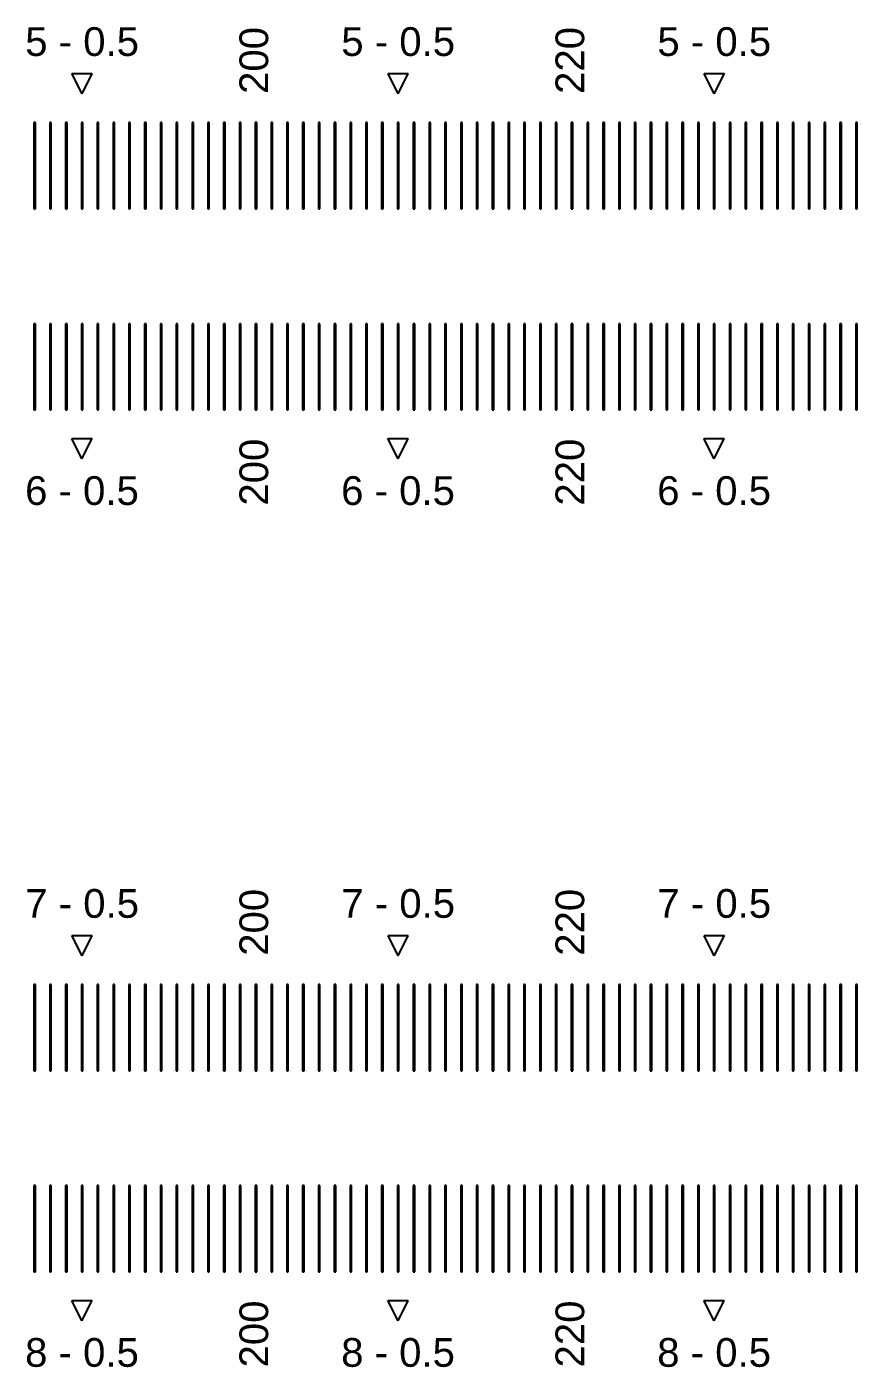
# Model space of a CAD drawing. Extents: x -24493 to 76507, y 84496 to 185496.
# Drawn here: x 25657.8 to 25946.8, y 114200.2 to 114666.7 of the extents above; entities that cross this region are included whole.
import ezdxf

# ---------------------------------------------------------------- set-up
doc = ezdxf.new("R2010")
doc.units = 13
doc.layers.add('CL - Label-1', color=120, linetype='Continuous')
doc.layers.add('CL - Label-2', color=132, linetype='Continuous')
doc.layers.add('CL - Sub-Micro', color=7, linetype='Continuous', true_color=0x47d1ff)
doc.styles.get("Standard").update_dxf_attribs({"font": 'arial.ttf'})

msp = doc.modelspace()

# ---------------------------------------------------------------- linework, layer by layer
at = {"layer": 'CL - Label-2'}
for p, q in [((25677.04, 114643.36), (25673.5, 114650.46)), ((25673.5, 114650.46), (25680.57, 114650.46)), ((25677.04, 114643.36), (25680.57, 114650.46)), ((25787.04, 114643.36), (25783.5, 114650.46)), ((25783.5, 114650.46), (25790.57, 114650.46)), ((25787.04, 114643.36), (25790.57, 114650.46)), ((25897.04, 114643.36), (25893.5, 114650.46)), ((25893.5, 114650.46), (25900.57, 114650.46)), ((25897.04, 114643.36), (25900.57, 114650.46)), ((25676.99, 114516.29), (25673.45, 114523.39)), ((25673.45, 114523.39), (25680.52, 114523.39)), ((25676.99, 114516.29), (25680.52, 114523.39)), ((25786.99, 114516.29), (25783.45, 114523.39)), ((25783.45, 114523.39), (25790.52, 114523.39)), ((25786.99, 114516.29), (25790.52, 114523.39)), ((25896.99, 114516.29), (25893.45, 114523.39)), ((25893.45, 114523.39), (25900.52, 114523.39)), ((25896.99, 114516.29), (25900.52, 114523.39)), ((25677.04, 114343.36), (25673.5, 114350.46)), ((25673.5, 114350.46), (25680.57, 114350.46)), ((25677.04, 114343.36), (25680.57, 114350.46)), ((25787.04, 114343.36), (25783.5, 114350.46)), ((25783.5, 114350.46), (25790.57, 114350.46)), ((25787.04, 114343.36), (25790.57, 114350.46)), ((25897.04, 114343.36), (25893.5, 114350.46)), ((25893.5, 114350.46), (25900.57, 114350.46)), ((25897.04, 114343.36), (25900.57, 114350.46)), ((25676.99, 114216.29), (25673.45, 114223.39)), ((25673.45, 114223.39), (25680.52, 114223.39)), ((25676.99, 114216.29), (25680.52, 114223.39)), ((25786.99, 114216.29), (25783.45, 114223.39)), ((25783.45, 114223.39), (25790.52, 114223.39)), ((25786.99, 114216.29), (25790.52, 114223.39)), ((25896.99, 114216.29), (25893.45, 114223.39)), ((25893.45, 114223.39), (25900.52, 114223.39)), ((25896.99, 114216.29), (25900.52, 114223.39))]:
    msp.add_line(p, q, dxfattribs=at)
at = {"layer": 'CL - Sub-Micro'}
for p, q in [((25660.29, 114633.36), (25660.29, 114603.36)), ((25660.79, 114633.36), (25660.29, 114633.36)), ((25660.79, 114603.36), (25660.79, 114633.36)), ((25665.79, 114633.36), (25665.79, 114603.36)), ((25666.29, 114633.36), (25665.79, 114633.36)), ((25666.29, 114603.36), (25666.29, 114633.36)), ((25671.29, 114633.36), (25671.29, 114603.36)), ((25671.79, 114633.36), (25671.29, 114633.36)), ((25671.79, 114603.36), (25671.79, 114633.36)), ((25676.79, 114633.36), (25676.79, 114603.36)), ((25677.29, 114633.36), (25676.79, 114633.36)), ((25677.29, 114603.36), (25677.29, 114633.36)), ((25682.29, 114633.36), (25682.29, 114603.36)), ((25682.79, 114633.36), (25682.29, 114633.36)), ((25682.79, 114603.36), (25682.79, 114633.36)), ((25687.79, 114633.36), (25687.79, 114603.36)), ((25688.29, 114633.36), (25687.79, 114633.36)), ((25688.29, 114603.36), (25688.29, 114633.36)), ((25693.29, 114633.36), (25693.29, 114603.36)), ((25693.79, 114633.36), (25693.29, 114633.36)), ((25693.79, 114603.36), (25693.79, 114633.36)), ((25698.79, 114633.36), (25698.79, 114603.36)), ((25699.29, 114633.36), (25698.79, 114633.36)), ((25699.29, 114603.36), (25699.29, 114633.36)), ((25704.29, 114633.36), (25704.29, 114603.36)), ((25704.79, 114633.36), (25704.29, 114633.36)), ((25704.79, 114603.36), (25704.79, 114633.36)), ((25709.79, 114633.36), (25709.79, 114603.36)), ((25710.29, 114633.36), (25709.79, 114633.36)), ((25710.29, 114603.36), (25710.29, 114633.36)), ((25715.29, 114633.36), (25715.29, 114603.36)), ((25715.79, 114633.36), (25715.29, 114633.36)), ((25715.79, 114603.36), (25715.79, 114633.36)), ((25720.79, 114633.36), (25720.79, 114603.36)), ((25721.29, 114633.36), (25720.79, 114633.36)), ((25721.29, 114603.36), (25721.29, 114633.36)), ((25726.29, 114633.36), (25726.29, 114603.36)), ((25726.79, 114633.36), (25726.29, 114633.36)), ((25726.79, 114603.36), (25726.79, 114633.36)), ((25731.79, 114633.36), (25731.79, 114603.36)), ((25732.29, 114633.36), (25731.79, 114633.36)), ((25732.29, 114603.36), (25732.29, 114633.36)), ((25737.29, 114633.36), (25737.29, 114603.36)), ((25737.79, 114633.36), (25737.29, 114633.36)), ((25737.79, 114603.36), (25737.79, 114633.36)), ((25742.79, 114633.36), (25742.79, 114603.36)), ((25743.29, 114633.36), (25742.79, 114633.36)), ((25743.29, 114603.36), (25743.29, 114633.36)), ((25748.29, 114633.36), (25748.29, 114603.36)), ((25748.79, 114633.36), (25748.29, 114633.36)), ((25748.79, 114603.36), (25748.79, 114633.36)), ((25753.79, 114633.36), (25753.79, 114603.36)), ((25754.29, 114633.36), (25753.79, 114633.36)), ((25754.29, 114603.36), (25754.29, 114633.36)), ((25759.29, 114633.36), (25759.29, 114603.36)), ((25759.79, 114633.36), (25759.29, 114633.36)), ((25759.79, 114603.36), (25759.79, 114633.36)), ((25764.79, 114633.36), (25764.79, 114603.36)), ((25765.29, 114633.36), (25764.79, 114633.36)), ((25765.29, 114603.36), (25765.29, 114633.36)), ((25770.29, 114633.36), (25770.29, 114603.36)), ((25770.79, 114633.36), (25770.29, 114633.36)), ((25770.79, 114603.36), (25770.79, 114633.36)), ((25775.79, 114633.36), (25775.79, 114603.36)), ((25776.29, 114633.36), (25775.79, 114633.36)), ((25776.29, 114603.36), (25776.29, 114633.36)), ((25781.29, 114633.36), (25781.29, 114603.36)), ((25781.79, 114633.36), (25781.29, 114633.36)), ((25781.79, 114603.36), (25781.79, 114633.36)), ((25786.79, 114633.36), (25786.79, 114603.36)), ((25787.29, 114633.36), (25786.79, 114633.36)), ((25787.29, 114603.36), (25787.29, 114633.36)), ((25792.29, 114633.36), (25792.29, 114603.36)), ((25792.79, 114633.36), (25792.29, 114633.36)), ((25792.79, 114603.36), (25792.79, 114633.36)), ((25797.79, 114633.36), (25797.79, 114603.36)), ((25798.29, 114633.36), (25797.79, 114633.36)), ((25798.29, 114603.36), (25798.29, 114633.36)), ((25803.29, 114633.36), (25803.29, 114603.36)), ((25803.79, 114633.36), (25803.29, 114633.36)), ((25803.79, 114603.36), (25803.79, 114633.36)), ((25808.79, 114633.36), (25808.79, 114603.36)), ((25809.29, 114633.36), (25808.79, 114633.36)), ((25809.29, 114603.36), (25809.29, 114633.36)), ((25814.29, 114633.36), (25814.29, 114603.36)), ((25814.79, 114633.36), (25814.29, 114633.36)), ((25814.79, 114603.36), (25814.79, 114633.36)), ((25819.79, 114633.36), (25819.79, 114603.36)), ((25820.29, 114633.36), (25819.79, 114633.36)), ((25820.29, 114603.36), (25820.29, 114633.36)), ((25825.29, 114633.36), (25825.29, 114603.36)), ((25825.79, 114633.36), (25825.29, 114633.36)), ((25825.79, 114603.36), (25825.79, 114633.36)), ((25830.79, 114633.36), (25830.79, 114603.36)), ((25831.29, 114633.36), (25830.79, 114633.36)), ((25831.29, 114603.36), (25831.29, 114633.36)), ((25836.29, 114633.36), (25836.29, 114603.36)), ((25836.79, 114633.36), (25836.29, 114633.36)), ((25836.79, 114603.36), (25836.79, 114633.36)), ((25841.79, 114633.36), (25841.79, 114603.36)), ((25842.29, 114633.36), (25841.79, 114633.36)), ((25842.29, 114603.36), (25842.29, 114633.36)), ((25847.29, 114633.36), (25847.29, 114603.36)), ((25847.79, 114633.36), (25847.29, 114633.36)), ((25847.79, 114603.36), (25847.79, 114633.36)), ((25852.79, 114633.36), (25852.79, 114603.36)), ((25853.29, 114633.36), (25852.79, 114633.36)), ((25853.29, 114603.36), (25853.29, 114633.36)), ((25858.29, 114633.36), (25858.29, 114603.36)), ((25858.79, 114633.36), (25858.29, 114633.36)), ((25858.79, 114603.36), (25858.79, 114633.36)), ((25863.79, 114633.36), (25863.79, 114603.36)), ((25864.29, 114633.36), (25863.79, 114633.36)), ((25864.29, 114603.36), (25864.29, 114633.36)), ((25869.29, 114633.36), (25869.29, 114603.36)), ((25869.79, 114633.36), (25869.29, 114633.36)), ((25869.79, 114603.36), (25869.79, 114633.36)), ((25874.79, 114633.36), (25874.79, 114603.36)), ((25875.29, 114633.36), (25874.79, 114633.36)), ((25875.29, 114603.36), (25875.29, 114633.36)), ((25880.29, 114633.36), (25880.29, 114603.36)), ((25880.79, 114633.36), (25880.29, 114633.36)), ((25880.79, 114603.36), (25880.79, 114633.36)), ((25885.79, 114633.36), (25885.79, 114603.36)), ((25886.29, 114633.36), (25885.79, 114633.36)), ((25886.29, 114603.36), (25886.29, 114633.36)), ((25891.29, 114633.36), (25891.29, 114603.36)), ((25891.79, 114633.36), (25891.29, 114633.36)), ((25891.79, 114603.36), (25891.79, 114633.36)), ((25896.79, 114633.36), (25896.79, 114603.36)), ((25897.29, 114633.36), (25896.79, 114633.36)), ((25897.29, 114603.36), (25897.29, 114633.36)), ((25902.29, 114633.36), (25902.29, 114603.36)), ((25902.79, 114633.36), (25902.29, 114633.36)), ((25902.79, 114603.36), (25902.79, 114633.36)), ((25907.79, 114633.36), (25907.79, 114603.36)), ((25908.29, 114633.36), (25907.79, 114633.36)), ((25908.29, 114603.36), (25908.29, 114633.36)), ((25913.29, 114633.36), (25913.29, 114603.36)), ((25913.79, 114633.36), (25913.29, 114633.36)), ((25913.79, 114603.36), (25913.79, 114633.36)), ((25918.79, 114633.36), (25918.79, 114603.36)), ((25919.29, 114633.36), (25918.79, 114633.36)), ((25919.29, 114603.36), (25919.29, 114633.36)), ((25924.29, 114633.36), (25924.29, 114603.36)), ((25924.79, 114633.36), (25924.29, 114633.36)), ((25924.79, 114603.36), (25924.79, 114633.36)), ((25929.79, 114633.36), (25929.79, 114603.36)), ((25930.29, 114633.36), (25929.79, 114633.36)), ((25930.29, 114603.36), (25930.29, 114633.36)), ((25935.29, 114633.36), (25935.29, 114603.36)), ((25935.79, 114633.36), (25935.29, 114633.36)), ((25935.79, 114603.36), (25935.79, 114633.36)), ((25940.79, 114633.36), (25940.79, 114603.36)), ((25941.29, 114633.36), (25940.79, 114633.36)), ((25941.29, 114603.36), (25941.29, 114633.36)), ((25946.29, 114633.36), (25946.29, 114603.36)), ((25946.79, 114633.36), (25946.29, 114633.36)), ((25946.79, 114603.36), (25946.79, 114633.36)), ((25660.29, 114603.36), (25660.79, 114603.36)), ((25665.79, 114603.36), (25666.29, 114603.36)), ((25671.29, 114603.36), (25671.79, 114603.36)), ((25676.79, 114603.36), (25677.29, 114603.36)), ((25682.29, 114603.36), (25682.79, 114603.36)), ((25687.79, 114603.36), (25688.29, 114603.36)), ((25693.29, 114603.36), (25693.79, 114603.36)), ((25698.79, 114603.36), (25699.29, 114603.36)), ((25704.29, 114603.36), (25704.79, 114603.36)), ((25709.79, 114603.36), (25710.29, 114603.36)), ((25715.29, 114603.36), (25715.79, 114603.36)), ((25720.79, 114603.36), (25721.29, 114603.36)), ((25726.29, 114603.36), (25726.79, 114603.36)), ((25731.79, 114603.36), (25732.29, 114603.36)), ((25737.29, 114603.36), (25737.79, 114603.36)), ((25742.79, 114603.36), (25743.29, 114603.36)), ((25748.29, 114603.36), (25748.79, 114603.36)), ((25753.79, 114603.36), (25754.29, 114603.36)), ((25759.29, 114603.36), (25759.79, 114603.36)), ((25764.79, 114603.36), (25765.29, 114603.36)), ((25770.29, 114603.36), (25770.79, 114603.36)), ((25775.79, 114603.36), (25776.29, 114603.36)), ((25781.29, 114603.36), (25781.79, 114603.36)), ((25786.79, 114603.36), (25787.29, 114603.36)), ((25792.29, 114603.36), (25792.79, 114603.36)), ((25797.79, 114603.36), (25798.29, 114603.36)), ((25803.29, 114603.36), (25803.79, 114603.36)), ((25808.79, 114603.36), (25809.29, 114603.36)), ((25814.29, 114603.36), (25814.79, 114603.36)), ((25819.79, 114603.36), (25820.29, 114603.36)), ((25825.29, 114603.36), (25825.79, 114603.36)), ((25830.79, 114603.36), (25831.29, 114603.36)), ((25836.29, 114603.36), (25836.79, 114603.36)), ((25841.79, 114603.36), (25842.29, 114603.36)), ((25847.29, 114603.36), (25847.79, 114603.36)), ((25852.79, 114603.36), (25853.29, 114603.36)), ((25858.29, 114603.36), (25858.79, 114603.36)), ((25863.79, 114603.36), (25864.29, 114603.36)), ((25869.29, 114603.36), (25869.79, 114603.36)), ((25874.79, 114603.36), (25875.29, 114603.36)), ((25880.29, 114603.36), (25880.79, 114603.36)), ((25885.79, 114603.36), (25886.29, 114603.36)), ((25891.29, 114603.36), (25891.79, 114603.36)), ((25896.79, 114603.36), (25897.29, 114603.36)), ((25902.29, 114603.36), (25902.79, 114603.36)), ((25907.79, 114603.36), (25908.29, 114603.36)), ((25913.29, 114603.36), (25913.79, 114603.36)), ((25918.79, 114603.36), (25919.29, 114603.36)), ((25924.29, 114603.36), (25924.79, 114603.36)), ((25929.79, 114603.36), (25930.29, 114603.36)), ((25935.29, 114603.36), (25935.79, 114603.36)), ((25940.79, 114603.36), (25941.29, 114603.36)), ((25946.29, 114603.36), (25946.79, 114603.36)), ((25660.29, 114563.36), (25660.29, 114533.36)), ((25660.79, 114563.36), (25660.29, 114563.36)), ((25660.79, 114533.36), (25660.79, 114563.36)), ((25665.79, 114563.36), (25665.79, 114533.36)), ((25666.29, 114563.36), (25665.79, 114563.36)), ((25666.29, 114533.36), (25666.29, 114563.36)), ((25671.29, 114563.36), (25671.29, 114533.36)), ((25671.79, 114563.36), (25671.29, 114563.36)), ((25671.79, 114533.36), (25671.79, 114563.36)), ((25676.79, 114563.36), (25676.79, 114533.36)), ((25677.29, 114563.36), (25676.79, 114563.36)), ((25677.29, 114533.36), (25677.29, 114563.36)), ((25682.29, 114563.36), (25682.29, 114533.36)), ((25682.79, 114563.36), (25682.29, 114563.36)), ((25682.79, 114533.36), (25682.79, 114563.36)), ((25687.79, 114563.36), (25687.79, 114533.36)), ((25688.29, 114563.36), (25687.79, 114563.36)), ((25688.29, 114533.36), (25688.29, 114563.36)), ((25693.29, 114563.36), (25693.29, 114533.36)), ((25693.79, 114563.36), (25693.29, 114563.36)), ((25693.79, 114533.36), (25693.79, 114563.36)), ((25698.79, 114563.36), (25698.79, 114533.36)), ((25699.29, 114563.36), (25698.79, 114563.36)), ((25699.29, 114533.36), (25699.29, 114563.36)), ((25704.29, 114563.36), (25704.29, 114533.36)), ((25704.79, 114563.36), (25704.29, 114563.36)), ((25704.79, 114533.36), (25704.79, 114563.36)), ((25709.79, 114563.36), (25709.79, 114533.36)), ((25710.29, 114563.36), (25709.79, 114563.36)), ((25710.29, 114533.36), (25710.29, 114563.36)), ((25715.29, 114563.36), (25715.29, 114533.36)), ((25715.79, 114563.36), (25715.29, 114563.36)), ((25715.79, 114533.36), (25715.79, 114563.36)), ((25720.79, 114563.36), (25720.79, 114533.36)), ((25721.29, 114563.36), (25720.79, 114563.36)), ((25721.29, 114533.36), (25721.29, 114563.36)), ((25726.29, 114563.36), (25726.29, 114533.36)), ((25726.79, 114563.36), (25726.29, 114563.36)), ((25726.79, 114533.36), (25726.79, 114563.36)), ((25731.79, 114563.36), (25731.79, 114533.36)), ((25732.29, 114563.36), (25731.79, 114563.36)), ((25732.29, 114533.36), (25732.29, 114563.36)), ((25737.29, 114563.36), (25737.29, 114533.36)), ((25737.79, 114563.36), (25737.29, 114563.36)), ((25737.79, 114533.36), (25737.79, 114563.36)), ((25742.79, 114563.36), (25742.79, 114533.36)), ((25743.29, 114563.36), (25742.79, 114563.36)), ((25743.29, 114533.36), (25743.29, 114563.36)), ((25748.29, 114563.36), (25748.29, 114533.36)), ((25748.79, 114563.36), (25748.29, 114563.36)), ((25748.79, 114533.36), (25748.79, 114563.36)), ((25753.79, 114563.36), (25753.79, 114533.36)), ((25754.29, 114563.36), (25753.79, 114563.36)), ((25754.29, 114533.36), (25754.29, 114563.36)), ((25759.29, 114563.36), (25759.29, 114533.36)), ((25759.79, 114563.36), (25759.29, 114563.36)), ((25759.79, 114533.36), (25759.79, 114563.36)), ((25764.79, 114563.36), (25764.79, 114533.36)), ((25765.29, 114563.36), (25764.79, 114563.36)), ((25765.29, 114533.36), (25765.29, 114563.36)), ((25770.29, 114563.36), (25770.29, 114533.36)), ((25770.79, 114563.36), (25770.29, 114563.36)), ((25770.79, 114533.36), (25770.79, 114563.36)), ((25775.79, 114563.36), (25775.79, 114533.36)), ((25776.29, 114563.36), (25775.79, 114563.36)), ((25776.29, 114533.36), (25776.29, 114563.36)), ((25781.29, 114563.36), (25781.29, 114533.36)), ((25781.79, 114563.36), (25781.29, 114563.36)), ((25781.79, 114533.36), (25781.79, 114563.36)), ((25786.79, 114563.36), (25786.79, 114533.36)), ((25787.29, 114563.36), (25786.79, 114563.36)), ((25787.29, 114533.36), (25787.29, 114563.36)), ((25792.29, 114563.36), (25792.29, 114533.36)), ((25792.79, 114563.36), (25792.29, 114563.36)), ((25792.79, 114533.36), (25792.79, 114563.36)), ((25797.79, 114563.36), (25797.79, 114533.36)), ((25798.29, 114563.36), (25797.79, 114563.36)), ((25798.29, 114533.36), (25798.29, 114563.36)), ((25803.29, 114563.36), (25803.29, 114533.36)), ((25803.79, 114563.36), (25803.29, 114563.36)), ((25803.79, 114533.36), (25803.79, 114563.36)), ((25808.79, 114563.36), (25808.79, 114533.36)), ((25809.29, 114563.36), (25808.79, 114563.36)), ((25809.29, 114533.36), (25809.29, 114563.36)), ((25814.29, 114563.36), (25814.29, 114533.36)), ((25814.79, 114563.36), (25814.29, 114563.36)), ((25814.79, 114533.36), (25814.79, 114563.36)), ((25819.79, 114563.36), (25819.79, 114533.36)), ((25820.29, 114563.36), (25819.79, 114563.36)), ((25820.29, 114533.36), (25820.29, 114563.36)), ((25825.29, 114563.36), (25825.29, 114533.36)), ((25825.79, 114563.36), (25825.29, 114563.36)), ((25825.79, 114533.36), (25825.79, 114563.36)), ((25830.79, 114563.36), (25830.79, 114533.36)), ((25831.29, 114563.36), (25830.79, 114563.36)), ((25831.29, 114533.36), (25831.29, 114563.36)), ((25836.29, 114563.36), (25836.29, 114533.36)), ((25836.79, 114563.36), (25836.29, 114563.36)), ((25836.79, 114533.36), (25836.79, 114563.36)), ((25841.79, 114563.36), (25841.79, 114533.36)), ((25842.29, 114563.36), (25841.79, 114563.36)), ((25842.29, 114533.36), (25842.29, 114563.36)), ((25847.29, 114563.36), (25847.29, 114533.36)), ((25847.79, 114563.36), (25847.29, 114563.36)), ((25847.79, 114533.36), (25847.79, 114563.36)), ((25852.79, 114563.36), (25852.79, 114533.36)), ((25853.29, 114563.36), (25852.79, 114563.36)), ((25853.29, 114533.36), (25853.29, 114563.36)), ((25858.29, 114563.36), (25858.29, 114533.36)), ((25858.79, 114563.36), (25858.29, 114563.36)), ((25858.79, 114533.36), (25858.79, 114563.36)), ((25863.79, 114563.36), (25863.79, 114533.36)), ((25864.29, 114563.36), (25863.79, 114563.36)), ((25864.29, 114533.36), (25864.29, 114563.36)), ((25869.29, 114563.36), (25869.29, 114533.36)), ((25869.79, 114563.36), (25869.29, 114563.36)), ((25869.79, 114533.36), (25869.79, 114563.36)), ((25874.79, 114563.36), (25874.79, 114533.36)), ((25875.29, 114563.36), (25874.79, 114563.36)), ((25875.29, 114533.36), (25875.29, 114563.36)), ((25880.29, 114563.36), (25880.29, 114533.36)), ((25880.79, 114563.36), (25880.29, 114563.36)), ((25880.79, 114533.36), (25880.79, 114563.36)), ((25885.79, 114563.36), (25885.79, 114533.36)), ((25886.29, 114563.36), (25885.79, 114563.36)), ((25886.29, 114533.36), (25886.29, 114563.36)), ((25891.29, 114563.36), (25891.29, 114533.36)), ((25891.79, 114563.36), (25891.29, 114563.36)), ((25891.79, 114533.36), (25891.79, 114563.36)), ((25896.79, 114563.36), (25896.79, 114533.36)), ((25897.29, 114563.36), (25896.79, 114563.36)), ((25897.29, 114533.36), (25897.29, 114563.36)), ((25902.29, 114563.36), (25902.29, 114533.36)), ((25902.79, 114563.36), (25902.29, 114563.36)), ((25902.79, 114533.36), (25902.79, 114563.36)), ((25907.79, 114563.36), (25907.79, 114533.36)), ((25908.29, 114563.36), (25907.79, 114563.36)), ((25908.29, 114533.36), (25908.29, 114563.36)), ((25913.29, 114563.36), (25913.29, 114533.36)), ((25913.79, 114563.36), (25913.29, 114563.36)), ((25913.79, 114533.36), (25913.79, 114563.36)), ((25918.79, 114563.36), (25918.79, 114533.36)), ((25919.29, 114563.36), (25918.79, 114563.36)), ((25919.29, 114533.36), (25919.29, 114563.36)), ((25924.29, 114563.36), (25924.29, 114533.36)), ((25924.79, 114563.36), (25924.29, 114563.36)), ((25924.79, 114533.36), (25924.79, 114563.36)), ((25929.79, 114563.36), (25929.79, 114533.36)), ((25930.29, 114563.36), (25929.79, 114563.36)), ((25930.29, 114533.36), (25930.29, 114563.36)), ((25935.29, 114563.36), (25935.29, 114533.36)), ((25935.79, 114563.36), (25935.29, 114563.36)), ((25935.79, 114533.36), (25935.79, 114563.36)), ((25940.79, 114563.36), (25940.79, 114533.36)), ((25941.29, 114563.36), (25940.79, 114563.36)), ((25941.29, 114533.36), (25941.29, 114563.36)), ((25946.29, 114563.36), (25946.29, 114533.36)), ((25946.79, 114563.36), (25946.29, 114563.36)), ((25946.79, 114533.36), (25946.79, 114563.36)), ((25660.29, 114533.36), (25660.79, 114533.36)), ((25665.79, 114533.36), (25666.29, 114533.36)), ((25671.29, 114533.36), (25671.79, 114533.36)), ((25676.79, 114533.36), (25677.29, 114533.36)), ((25682.29, 114533.36), (25682.79, 114533.36)), ((25687.79, 114533.36), (25688.29, 114533.36)), ((25693.29, 114533.36), (25693.79, 114533.36)), ((25698.79, 114533.36), (25699.29, 114533.36)), ((25704.29, 114533.36), (25704.79, 114533.36)), ((25709.79, 114533.36), (25710.29, 114533.36)), ((25715.29, 114533.36), (25715.79, 114533.36)), ((25720.79, 114533.36), (25721.29, 114533.36)), ((25726.29, 114533.36), (25726.79, 114533.36)), ((25731.79, 114533.36), (25732.29, 114533.36)), ((25737.29, 114533.36), (25737.79, 114533.36)), ((25742.79, 114533.36), (25743.29, 114533.36)), ((25748.29, 114533.36), (25748.79, 114533.36)), ((25753.79, 114533.36), (25754.29, 114533.36)), ((25759.29, 114533.36), (25759.79, 114533.36)), ((25764.79, 114533.36), (25765.29, 114533.36)), ((25770.29, 114533.36), (25770.79, 114533.36)), ((25775.79, 114533.36), (25776.29, 114533.36)), ((25781.29, 114533.36), (25781.79, 114533.36)), ((25786.79, 114533.36), (25787.29, 114533.36)), ((25792.29, 114533.36), (25792.79, 114533.36)), ((25797.79, 114533.36), (25798.29, 114533.36)), ((25803.29, 114533.36), (25803.79, 114533.36)), ((25808.79, 114533.36), (25809.29, 114533.36)), ((25814.29, 114533.36), (25814.79, 114533.36)), ((25819.79, 114533.36), (25820.29, 114533.36)), ((25825.29, 114533.36), (25825.79, 114533.36)), ((25830.79, 114533.36), (25831.29, 114533.36)), ((25836.29, 114533.36), (25836.79, 114533.36)), ((25841.79, 114533.36), (25842.29, 114533.36)), ((25847.29, 114533.36), (25847.79, 114533.36)), ((25852.79, 114533.36), (25853.29, 114533.36)), ((25858.29, 114533.36), (25858.79, 114533.36)), ((25863.79, 114533.36), (25864.29, 114533.36)), ((25869.29, 114533.36), (25869.79, 114533.36)), ((25874.79, 114533.36), (25875.29, 114533.36)), ((25880.29, 114533.36), (25880.79, 114533.36)), ((25885.79, 114533.36), (25886.29, 114533.36)), ((25891.29, 114533.36), (25891.79, 114533.36)), ((25896.79, 114533.36), (25897.29, 114533.36)), ((25902.29, 114533.36), (25902.79, 114533.36)), ((25907.79, 114533.36), (25908.29, 114533.36)), ((25913.29, 114533.36), (25913.79, 114533.36)), ((25918.79, 114533.36), (25919.29, 114533.36)), ((25924.29, 114533.36), (25924.79, 114533.36)), ((25929.79, 114533.36), (25930.29, 114533.36)), ((25935.29, 114533.36), (25935.79, 114533.36)), ((25940.79, 114533.36), (25941.29, 114533.36)), ((25946.29, 114533.36), (25946.79, 114533.36)), ((25660.29, 114333.36), (25660.29, 114303.36)), ((25660.79, 114333.36), (25660.29, 114333.36)), ((25660.79, 114303.36), (25660.79, 114333.36)), ((25665.79, 114333.36), (25665.79, 114303.36)), ((25666.29, 114333.36), (25665.79, 114333.36)), ((25666.29, 114303.36), (25666.29, 114333.36)), ((25671.29, 114333.36), (25671.29, 114303.36)), ((25671.79, 114333.36), (25671.29, 114333.36)), ((25671.79, 114303.36), (25671.79, 114333.36)), ((25676.79, 114333.36), (25676.79, 114303.36)), ((25677.29, 114333.36), (25676.79, 114333.36)), ((25677.29, 114303.36), (25677.29, 114333.36)), ((25682.29, 114333.36), (25682.29, 114303.36)), ((25682.79, 114333.36), (25682.29, 114333.36)), ((25682.79, 114303.36), (25682.79, 114333.36)), ((25687.79, 114333.36), (25687.79, 114303.36)), ((25688.29, 114333.36), (25687.79, 114333.36)), ((25688.29, 114303.36), (25688.29, 114333.36)), ((25693.29, 114333.36), (25693.29, 114303.36)), ((25693.79, 114333.36), (25693.29, 114333.36)), ((25693.79, 114303.36), (25693.79, 114333.36)), ((25698.79, 114333.36), (25698.79, 114303.36)), ((25699.29, 114333.36), (25698.79, 114333.36)), ((25699.29, 114303.36), (25699.29, 114333.36)), ((25704.29, 114333.36), (25704.29, 114303.36)), ((25704.79, 114333.36), (25704.29, 114333.36)), ((25704.79, 114303.36), (25704.79, 114333.36)), ((25709.79, 114333.36), (25709.79, 114303.36)), ((25710.29, 114333.36), (25709.79, 114333.36)), ((25710.29, 114303.36), (25710.29, 114333.36)), ((25715.29, 114333.36), (25715.29, 114303.36)), ((25715.79, 114333.36), (25715.29, 114333.36)), ((25715.79, 114303.36), (25715.79, 114333.36)), ((25720.79, 114333.36), (25720.79, 114303.36)), ((25721.29, 114333.36), (25720.79, 114333.36)), ((25721.29, 114303.36), (25721.29, 114333.36)), ((25726.29, 114333.36), (25726.29, 114303.36)), ((25726.79, 114333.36), (25726.29, 114333.36)), ((25726.79, 114303.36), (25726.79, 114333.36)), ((25731.79, 114333.36), (25731.79, 114303.36)), ((25732.29, 114333.36), (25731.79, 114333.36)), ((25732.29, 114303.36), (25732.29, 114333.36)), ((25737.29, 114333.36), (25737.29, 114303.36)), ((25737.79, 114333.36), (25737.29, 114333.36)), ((25737.79, 114303.36), (25737.79, 114333.36)), ((25742.79, 114333.36), (25742.79, 114303.36)), ((25743.29, 114333.36), (25742.79, 114333.36)), ((25743.29, 114303.36), (25743.29, 114333.36)), ((25748.29, 114333.36), (25748.29, 114303.36)), ((25748.79, 114333.36), (25748.29, 114333.36)), ((25748.79, 114303.36), (25748.79, 114333.36)), ((25753.79, 114333.36), (25753.79, 114303.36)), ((25754.29, 114333.36), (25753.79, 114333.36)), ((25754.29, 114303.36), (25754.29, 114333.36)), ((25759.29, 114333.36), (25759.29, 114303.36)), ((25759.79, 114333.36), (25759.29, 114333.36)), ((25759.79, 114303.36), (25759.79, 114333.36)), ((25764.79, 114333.36), (25764.79, 114303.36)), ((25765.29, 114333.36), (25764.79, 114333.36)), ((25765.29, 114303.36), (25765.29, 114333.36)), ((25770.29, 114333.36), (25770.29, 114303.36)), ((25770.79, 114333.36), (25770.29, 114333.36)), ((25770.79, 114303.36), (25770.79, 114333.36)), ((25775.79, 114333.36), (25775.79, 114303.36)), ((25776.29, 114333.36), (25775.79, 114333.36)), ((25776.29, 114303.36), (25776.29, 114333.36)), ((25781.29, 114333.36), (25781.29, 114303.36)), ((25781.79, 114333.36), (25781.29, 114333.36)), ((25781.79, 114303.36), (25781.79, 114333.36)), ((25786.79, 114333.36), (25786.79, 114303.36)), ((25787.29, 114333.36), (25786.79, 114333.36)), ((25787.29, 114303.36), (25787.29, 114333.36)), ((25792.29, 114333.36), (25792.29, 114303.36)), ((25792.79, 114333.36), (25792.29, 114333.36)), ((25792.79, 114303.36), (25792.79, 114333.36)), ((25797.79, 114333.36), (25797.79, 114303.36)), ((25798.29, 114333.36), (25797.79, 114333.36)), ((25798.29, 114303.36), (25798.29, 114333.36)), ((25803.29, 114333.36), (25803.29, 114303.36)), ((25803.79, 114333.36), (25803.29, 114333.36)), ((25803.79, 114303.36), (25803.79, 114333.36)), ((25808.79, 114333.36), (25808.79, 114303.36)), ((25809.29, 114333.36), (25808.79, 114333.36)), ((25809.29, 114303.36), (25809.29, 114333.36)), ((25814.29, 114333.36), (25814.29, 114303.36)), ((25814.79, 114333.36), (25814.29, 114333.36)), ((25814.79, 114303.36), (25814.79, 114333.36)), ((25819.79, 114333.36), (25819.79, 114303.36)), ((25820.29, 114333.36), (25819.79, 114333.36)), ((25820.29, 114303.36), (25820.29, 114333.36)), ((25825.29, 114333.36), (25825.29, 114303.36)), ((25825.79, 114333.36), (25825.29, 114333.36)), ((25825.79, 114303.36), (25825.79, 114333.36)), ((25830.79, 114333.36), (25830.79, 114303.36)), ((25831.29, 114333.36), (25830.79, 114333.36)), ((25831.29, 114303.36), (25831.29, 114333.36)), ((25836.29, 114333.36), (25836.29, 114303.36)), ((25836.79, 114333.36), (25836.29, 114333.36)), ((25836.79, 114303.36), (25836.79, 114333.36)), ((25841.79, 114333.36), (25841.79, 114303.36)), ((25842.29, 114333.36), (25841.79, 114333.36)), ((25842.29, 114303.36), (25842.29, 114333.36)), ((25847.29, 114333.36), (25847.29, 114303.36)), ((25847.79, 114333.36), (25847.29, 114333.36)), ((25847.79, 114303.36), (25847.79, 114333.36)), ((25852.79, 114333.36), (25852.79, 114303.36)), ((25853.29, 114333.36), (25852.79, 114333.36)), ((25853.29, 114303.36), (25853.29, 114333.36)), ((25858.29, 114333.36), (25858.29, 114303.36)), ((25858.79, 114333.36), (25858.29, 114333.36)), ((25858.79, 114303.36), (25858.79, 114333.36)), ((25863.79, 114333.36), (25863.79, 114303.36)), ((25864.29, 114333.36), (25863.79, 114333.36)), ((25864.29, 114303.36), (25864.29, 114333.36)), ((25869.29, 114333.36), (25869.29, 114303.36)), ((25869.79, 114333.36), (25869.29, 114333.36)), ((25869.79, 114303.36), (25869.79, 114333.36)), ((25874.79, 114333.36), (25874.79, 114303.36)), ((25875.29, 114333.36), (25874.79, 114333.36)), ((25875.29, 114303.36), (25875.29, 114333.36)), ((25880.29, 114333.36), (25880.29, 114303.36)), ((25880.79, 114333.36), (25880.29, 114333.36)), ((25880.79, 114303.36), (25880.79, 114333.36)), ((25885.79, 114333.36), (25885.79, 114303.36)), ((25886.29, 114333.36), (25885.79, 114333.36)), ((25886.29, 114303.36), (25886.29, 114333.36)), ((25891.29, 114333.36), (25891.29, 114303.36)), ((25891.79, 114333.36), (25891.29, 114333.36)), ((25891.79, 114303.36), (25891.79, 114333.36)), ((25896.79, 114333.36), (25896.79, 114303.36)), ((25897.29, 114333.36), (25896.79, 114333.36)), ((25897.29, 114303.36), (25897.29, 114333.36)), ((25902.29, 114333.36), (25902.29, 114303.36)), ((25902.79, 114333.36), (25902.29, 114333.36)), ((25902.79, 114303.36), (25902.79, 114333.36)), ((25907.79, 114333.36), (25907.79, 114303.36)), ((25908.29, 114333.36), (25907.79, 114333.36)), ((25908.29, 114303.36), (25908.29, 114333.36)), ((25913.29, 114333.36), (25913.29, 114303.36)), ((25913.79, 114333.36), (25913.29, 114333.36)), ((25913.79, 114303.36), (25913.79, 114333.36)), ((25918.79, 114333.36), (25918.79, 114303.36)), ((25919.29, 114333.36), (25918.79, 114333.36)), ((25919.29, 114303.36), (25919.29, 114333.36)), ((25924.29, 114333.36), (25924.29, 114303.36)), ((25924.79, 114333.36), (25924.29, 114333.36)), ((25924.79, 114303.36), (25924.79, 114333.36)), ((25929.79, 114333.36), (25929.79, 114303.36)), ((25930.29, 114333.36), (25929.79, 114333.36)), ((25930.29, 114303.36), (25930.29, 114333.36)), ((25935.29, 114333.36), (25935.29, 114303.36)), ((25935.79, 114333.36), (25935.29, 114333.36)), ((25935.79, 114303.36), (25935.79, 114333.36)), ((25940.79, 114333.36), (25940.79, 114303.36)), ((25941.29, 114333.36), (25940.79, 114333.36)), ((25941.29, 114303.36), (25941.29, 114333.36)), ((25946.29, 114333.36), (25946.29, 114303.36)), ((25946.79, 114333.36), (25946.29, 114333.36)), ((25946.79, 114303.36), (25946.79, 114333.36)), ((25660.29, 114303.36), (25660.79, 114303.36)), ((25665.79, 114303.36), (25666.29, 114303.36)), ((25671.29, 114303.36), (25671.79, 114303.36)), ((25676.79, 114303.36), (25677.29, 114303.36)), ((25682.29, 114303.36), (25682.79, 114303.36)), ((25687.79, 114303.36), (25688.29, 114303.36)), ((25693.29, 114303.36), (25693.79, 114303.36)), ((25698.79, 114303.36), (25699.29, 114303.36)), ((25704.29, 114303.36), (25704.79, 114303.36)), ((25709.79, 114303.36), (25710.29, 114303.36)), ((25715.29, 114303.36), (25715.79, 114303.36)), ((25720.79, 114303.36), (25721.29, 114303.36)), ((25726.29, 114303.36), (25726.79, 114303.36)), ((25731.79, 114303.36), (25732.29, 114303.36)), ((25737.29, 114303.36), (25737.79, 114303.36)), ((25742.79, 114303.36), (25743.29, 114303.36)), ((25748.29, 114303.36), (25748.79, 114303.36)), ((25753.79, 114303.36), (25754.29, 114303.36)), ((25759.29, 114303.36), (25759.79, 114303.36)), ((25764.79, 114303.36), (25765.29, 114303.36)), ((25770.29, 114303.36), (25770.79, 114303.36)), ((25775.79, 114303.36), (25776.29, 114303.36)), ((25781.29, 114303.36), (25781.79, 114303.36)), ((25786.79, 114303.36), (25787.29, 114303.36)), ((25792.29, 114303.36), (25792.79, 114303.36)), ((25797.79, 114303.36), (25798.29, 114303.36)), ((25803.29, 114303.36), (25803.79, 114303.36)), ((25808.79, 114303.36), (25809.29, 114303.36)), ((25814.29, 114303.36), (25814.79, 114303.36)), ((25819.79, 114303.36), (25820.29, 114303.36)), ((25825.29, 114303.36), (25825.79, 114303.36)), ((25830.79, 114303.36), (25831.29, 114303.36)), ((25836.29, 114303.36), (25836.79, 114303.36)), ((25841.79, 114303.36), (25842.29, 114303.36)), ((25847.29, 114303.36), (25847.79, 114303.36)), ((25852.79, 114303.36), (25853.29, 114303.36)), ((25858.29, 114303.36), (25858.79, 114303.36)), ((25863.79, 114303.36), (25864.29, 114303.36)), ((25869.29, 114303.36), (25869.79, 114303.36)), ((25874.79, 114303.36), (25875.29, 114303.36)), ((25880.29, 114303.36), (25880.79, 114303.36)), ((25885.79, 114303.36), (25886.29, 114303.36)), ((25891.29, 114303.36), (25891.79, 114303.36)), ((25896.79, 114303.36), (25897.29, 114303.36)), ((25902.29, 114303.36), (25902.79, 114303.36)), ((25907.79, 114303.36), (25908.29, 114303.36)), ((25913.29, 114303.36), (25913.79, 114303.36)), ((25918.79, 114303.36), (25919.29, 114303.36)), ((25924.29, 114303.36), (25924.79, 114303.36)), ((25929.79, 114303.36), (25930.29, 114303.36)), ((25935.29, 114303.36), (25935.79, 114303.36)), ((25940.79, 114303.36), (25941.29, 114303.36)), ((25946.29, 114303.36), (25946.79, 114303.36)), ((25660.29, 114263.36), (25660.29, 114233.36)), ((25660.79, 114263.36), (25660.29, 114263.36)), ((25660.79, 114233.36), (25660.79, 114263.36)), ((25665.79, 114263.36), (25665.79, 114233.36)), ((25666.29, 114263.36), (25665.79, 114263.36)), ((25666.29, 114233.36), (25666.29, 114263.36)), ((25671.29, 114263.36), (25671.29, 114233.36)), ((25671.79, 114263.36), (25671.29, 114263.36)), ((25671.79, 114233.36), (25671.79, 114263.36)), ((25676.79, 114263.36), (25676.79, 114233.36)), ((25677.29, 114263.36), (25676.79, 114263.36)), ((25677.29, 114233.36), (25677.29, 114263.36)), ((25682.29, 114263.36), (25682.29, 114233.36)), ((25682.79, 114263.36), (25682.29, 114263.36)), ((25682.79, 114233.36), (25682.79, 114263.36)), ((25687.79, 114263.36), (25687.79, 114233.36)), ((25688.29, 114263.36), (25687.79, 114263.36)), ((25688.29, 114233.36), (25688.29, 114263.36)), ((25693.29, 114263.36), (25693.29, 114233.36)), ((25693.79, 114263.36), (25693.29, 114263.36)), ((25693.79, 114233.36), (25693.79, 114263.36)), ((25698.79, 114263.36), (25698.79, 114233.36)), ((25699.29, 114263.36), (25698.79, 114263.36)), ((25699.29, 114233.36), (25699.29, 114263.36)), ((25704.29, 114263.36), (25704.29, 114233.36)), ((25704.79, 114263.36), (25704.29, 114263.36)), ((25704.79, 114233.36), (25704.79, 114263.36)), ((25709.79, 114263.36), (25709.79, 114233.36)), ((25710.29, 114263.36), (25709.79, 114263.36)), ((25710.29, 114233.36), (25710.29, 114263.36)), ((25715.29, 114263.36), (25715.29, 114233.36)), ((25715.79, 114263.36), (25715.29, 114263.36)), ((25715.79, 114233.36), (25715.79, 114263.36)), ((25720.79, 114263.36), (25720.79, 114233.36)), ((25721.29, 114263.36), (25720.79, 114263.36)), ((25721.29, 114233.36), (25721.29, 114263.36)), ((25726.29, 114263.36), (25726.29, 114233.36)), ((25726.79, 114263.36), (25726.29, 114263.36)), ((25726.79, 114233.36), (25726.79, 114263.36)), ((25731.79, 114263.36), (25731.79, 114233.36)), ((25732.29, 114263.36), (25731.79, 114263.36)), ((25732.29, 114233.36), (25732.29, 114263.36)), ((25737.29, 114263.36), (25737.29, 114233.36)), ((25737.79, 114263.36), (25737.29, 114263.36)), ((25737.79, 114233.36), (25737.79, 114263.36)), ((25742.79, 114263.36), (25742.79, 114233.36)), ((25743.29, 114263.36), (25742.79, 114263.36)), ((25743.29, 114233.36), (25743.29, 114263.36)), ((25748.29, 114263.36), (25748.29, 114233.36)), ((25748.79, 114263.36), (25748.29, 114263.36)), ((25748.79, 114233.36), (25748.79, 114263.36)), ((25753.79, 114263.36), (25753.79, 114233.36)), ((25754.29, 114263.36), (25753.79, 114263.36)), ((25754.29, 114233.36), (25754.29, 114263.36)), ((25759.29, 114263.36), (25759.29, 114233.36)), ((25759.79, 114263.36), (25759.29, 114263.36)), ((25759.79, 114233.36), (25759.79, 114263.36)), ((25764.79, 114263.36), (25764.79, 114233.36)), ((25765.29, 114263.36), (25764.79, 114263.36)), ((25765.29, 114233.36), (25765.29, 114263.36)), ((25770.29, 114263.36), (25770.29, 114233.36)), ((25770.79, 114263.36), (25770.29, 114263.36)), ((25770.79, 114233.36), (25770.79, 114263.36)), ((25775.79, 114263.36), (25775.79, 114233.36)), ((25776.29, 114263.36), (25775.79, 114263.36)), ((25776.29, 114233.36), (25776.29, 114263.36)), ((25781.29, 114263.36), (25781.29, 114233.36)), ((25781.79, 114263.36), (25781.29, 114263.36)), ((25781.79, 114233.36), (25781.79, 114263.36)), ((25786.79, 114263.36), (25786.79, 114233.36)), ((25787.29, 114263.36), (25786.79, 114263.36)), ((25787.29, 114233.36), (25787.29, 114263.36)), ((25792.29, 114263.36), (25792.29, 114233.36)), ((25792.79, 114263.36), (25792.29, 114263.36)), ((25792.79, 114233.36), (25792.79, 114263.36)), ((25797.79, 114263.36), (25797.79, 114233.36)), ((25798.29, 114263.36), (25797.79, 114263.36)), ((25798.29, 114233.36), (25798.29, 114263.36)), ((25803.29, 114263.36), (25803.29, 114233.36)), ((25803.79, 114263.36), (25803.29, 114263.36)), ((25803.79, 114233.36), (25803.79, 114263.36)), ((25808.79, 114263.36), (25808.79, 114233.36)), ((25809.29, 114263.36), (25808.79, 114263.36)), ((25809.29, 114233.36), (25809.29, 114263.36)), ((25814.29, 114263.36), (25814.29, 114233.36)), ((25814.79, 114263.36), (25814.29, 114263.36)), ((25814.79, 114233.36), (25814.79, 114263.36)), ((25819.79, 114263.36), (25819.79, 114233.36)), ((25820.29, 114263.36), (25819.79, 114263.36)), ((25820.29, 114233.36), (25820.29, 114263.36)), ((25825.29, 114263.36), (25825.29, 114233.36)), ((25825.79, 114263.36), (25825.29, 114263.36)), ((25825.79, 114233.36), (25825.79, 114263.36)), ((25830.79, 114263.36), (25830.79, 114233.36)), ((25831.29, 114263.36), (25830.79, 114263.36)), ((25831.29, 114233.36), (25831.29, 114263.36)), ((25836.29, 114263.36), (25836.29, 114233.36)), ((25836.79, 114263.36), (25836.29, 114263.36)), ((25836.79, 114233.36), (25836.79, 114263.36)), ((25841.79, 114263.36), (25841.79, 114233.36)), ((25842.29, 114263.36), (25841.79, 114263.36)), ((25842.29, 114233.36), (25842.29, 114263.36)), ((25847.29, 114263.36), (25847.29, 114233.36)), ((25847.79, 114263.36), (25847.29, 114263.36)), ((25847.79, 114233.36), (25847.79, 114263.36)), ((25852.79, 114263.36), (25852.79, 114233.36)), ((25853.29, 114263.36), (25852.79, 114263.36)), ((25853.29, 114233.36), (25853.29, 114263.36)), ((25858.29, 114263.36), (25858.29, 114233.36)), ((25858.79, 114263.36), (25858.29, 114263.36)), ((25858.79, 114233.36), (25858.79, 114263.36)), ((25863.79, 114263.36), (25863.79, 114233.36)), ((25864.29, 114263.36), (25863.79, 114263.36)), ((25864.29, 114233.36), (25864.29, 114263.36)), ((25869.29, 114263.36), (25869.29, 114233.36)), ((25869.79, 114263.36), (25869.29, 114263.36)), ((25869.79, 114233.36), (25869.79, 114263.36)), ((25874.79, 114263.36), (25874.79, 114233.36)), ((25875.29, 114263.36), (25874.79, 114263.36)), ((25875.29, 114233.36), (25875.29, 114263.36)), ((25880.29, 114263.36), (25880.29, 114233.36)), ((25880.79, 114263.36), (25880.29, 114263.36)), ((25880.79, 114233.36), (25880.79, 114263.36)), ((25885.79, 114263.36), (25885.79, 114233.36)), ((25886.29, 114263.36), (25885.79, 114263.36)), ((25886.29, 114233.36), (25886.29, 114263.36)), ((25891.29, 114263.36), (25891.29, 114233.36)), ((25891.79, 114263.36), (25891.29, 114263.36)), ((25891.79, 114233.36), (25891.79, 114263.36)), ((25896.79, 114263.36), (25896.79, 114233.36)), ((25897.29, 114263.36), (25896.79, 114263.36)), ((25897.29, 114233.36), (25897.29, 114263.36)), ((25902.29, 114263.36), (25902.29, 114233.36)), ((25902.79, 114263.36), (25902.29, 114263.36)), ((25902.79, 114233.36), (25902.79, 114263.36)), ((25907.79, 114263.36), (25907.79, 114233.36)), ((25908.29, 114263.36), (25907.79, 114263.36)), ((25908.29, 114233.36), (25908.29, 114263.36)), ((25913.29, 114263.36), (25913.29, 114233.36)), ((25913.79, 114263.36), (25913.29, 114263.36)), ((25913.79, 114233.36), (25913.79, 114263.36)), ((25918.79, 114263.36), (25918.79, 114233.36)), ((25919.29, 114263.36), (25918.79, 114263.36)), ((25919.29, 114233.36), (25919.29, 114263.36)), ((25924.29, 114263.36), (25924.29, 114233.36)), ((25924.79, 114263.36), (25924.29, 114263.36)), ((25924.79, 114233.36), (25924.79, 114263.36)), ((25929.79, 114263.36), (25929.79, 114233.36)), ((25930.29, 114263.36), (25929.79, 114263.36)), ((25930.29, 114233.36), (25930.29, 114263.36)), ((25935.29, 114263.36), (25935.29, 114233.36)), ((25935.79, 114263.36), (25935.29, 114263.36)), ((25935.79, 114233.36), (25935.79, 114263.36)), ((25940.79, 114263.36), (25940.79, 114233.36)), ((25941.29, 114263.36), (25940.79, 114263.36)), ((25941.29, 114233.36), (25941.29, 114263.36)), ((25946.29, 114263.36), (25946.29, 114233.36)), ((25946.79, 114263.36), (25946.29, 114263.36)), ((25946.79, 114233.36), (25946.79, 114263.36)), ((25660.29, 114233.36), (25660.79, 114233.36)), ((25665.79, 114233.36), (25666.29, 114233.36)), ((25671.29, 114233.36), (25671.79, 114233.36)), ((25676.79, 114233.36), (25677.29, 114233.36)), ((25682.29, 114233.36), (25682.79, 114233.36)), ((25687.79, 114233.36), (25688.29, 114233.36)), ((25693.29, 114233.36), (25693.79, 114233.36)), ((25698.79, 114233.36), (25699.29, 114233.36)), ((25704.29, 114233.36), (25704.79, 114233.36)), ((25709.79, 114233.36), (25710.29, 114233.36)), ((25715.29, 114233.36), (25715.79, 114233.36)), ((25720.79, 114233.36), (25721.29, 114233.36)), ((25726.29, 114233.36), (25726.79, 114233.36)), ((25731.79, 114233.36), (25732.29, 114233.36)), ((25737.29, 114233.36), (25737.79, 114233.36)), ((25742.79, 114233.36), (25743.29, 114233.36)), ((25748.29, 114233.36), (25748.79, 114233.36)), ((25753.79, 114233.36), (25754.29, 114233.36)), ((25759.29, 114233.36), (25759.79, 114233.36)), ((25764.79, 114233.36), (25765.29, 114233.36)), ((25770.29, 114233.36), (25770.79, 114233.36)), ((25775.79, 114233.36), (25776.29, 114233.36)), ((25781.29, 114233.36), (25781.79, 114233.36)), ((25786.79, 114233.36), (25787.29, 114233.36)), ((25792.29, 114233.36), (25792.79, 114233.36)), ((25797.79, 114233.36), (25798.29, 114233.36)), ((25803.29, 114233.36), (25803.79, 114233.36)), ((25808.79, 114233.36), (25809.29, 114233.36)), ((25814.29, 114233.36), (25814.79, 114233.36)), ((25819.79, 114233.36), (25820.29, 114233.36)), ((25825.29, 114233.36), (25825.79, 114233.36)), ((25830.79, 114233.36), (25831.29, 114233.36)), ((25836.29, 114233.36), (25836.79, 114233.36)), ((25841.79, 114233.36), (25842.29, 114233.36)), ((25847.29, 114233.36), (25847.79, 114233.36)), ((25852.79, 114233.36), (25853.29, 114233.36)), ((25858.29, 114233.36), (25858.79, 114233.36)), ((25863.79, 114233.36), (25864.29, 114233.36)), ((25869.29, 114233.36), (25869.79, 114233.36)), ((25874.79, 114233.36), (25875.29, 114233.36)), ((25880.29, 114233.36), (25880.79, 114233.36)), ((25885.79, 114233.36), (25886.29, 114233.36)), ((25891.29, 114233.36), (25891.79, 114233.36)), ((25896.79, 114233.36), (25897.29, 114233.36)), ((25902.29, 114233.36), (25902.79, 114233.36)), ((25907.79, 114233.36), (25908.29, 114233.36)), ((25913.29, 114233.36), (25913.79, 114233.36)), ((25918.79, 114233.36), (25919.29, 114233.36)), ((25924.29, 114233.36), (25924.79, 114233.36)), ((25929.79, 114233.36), (25930.29, 114233.36)), ((25935.29, 114233.36), (25935.79, 114233.36)), ((25940.79, 114233.36), (25941.29, 114233.36)), ((25946.29, 114233.36), (25946.79, 114233.36))]:
    msp.add_line(p, q, dxfattribs=at)

# ---------------------------------------------------------------- texts
at = {"layer": 'CL - Label-1', "char_height": 10, "rotation": 90}
for s, insert, attachment_point in [('200', (25731.79, 114643.36), 1), ('220', (25841.79, 114643.36), 1), ('200', (25731.79, 114523.36), 3), ('220', (25841.79, 114523.36), 3), ('200', (25731.79, 114343.36), 1), ('220', (25841.79, 114343.36), 1), ('200', (25731.79, 114223.36), 3), ('220', (25841.79, 114223.36), 3)]:
    msp.add_mtext_dynamic_manual_height_columns(s, width=21.565, gutter_width=12.5, heights=[8.55], dxfattribs=dict(at, insert=insert, attachment_point=attachment_point))
at = {"layer": 'CL - Label-2', "char_height": 10}
for s, insert, attachment_point in [('5 - 0.5', (25677.04, 114656.44), 8), ('5 - 0.5', (25787.04, 114656.44), 8), ('5 - 0.5', (25897.04, 114656.44), 8), ('6 - 0.5', (25676.99, 114510.29), 2), ('6 - 0.5', (25786.99, 114510.29), 2), ('6 - 0.5', (25896.99, 114510.29), 2), ('7 - 0.5', (25677.04, 114356.44), 8), ('7 - 0.5', (25787.04, 114356.44), 8), ('7 - 0.5', (25897.04, 114356.44), 8), ('8 - 0.5', (25676.99, 114210.29), 2), ('8 - 0.5', (25786.99, 114210.29), 2), ('8 - 0.5', (25896.99, 114210.29), 2)]:
    msp.add_mtext_dynamic_manual_height_columns(s, width=52.3045, gutter_width=12.5, heights=[18.11], dxfattribs=dict(at, insert=insert, attachment_point=attachment_point))

doc.saveas('drawing.dxf')
